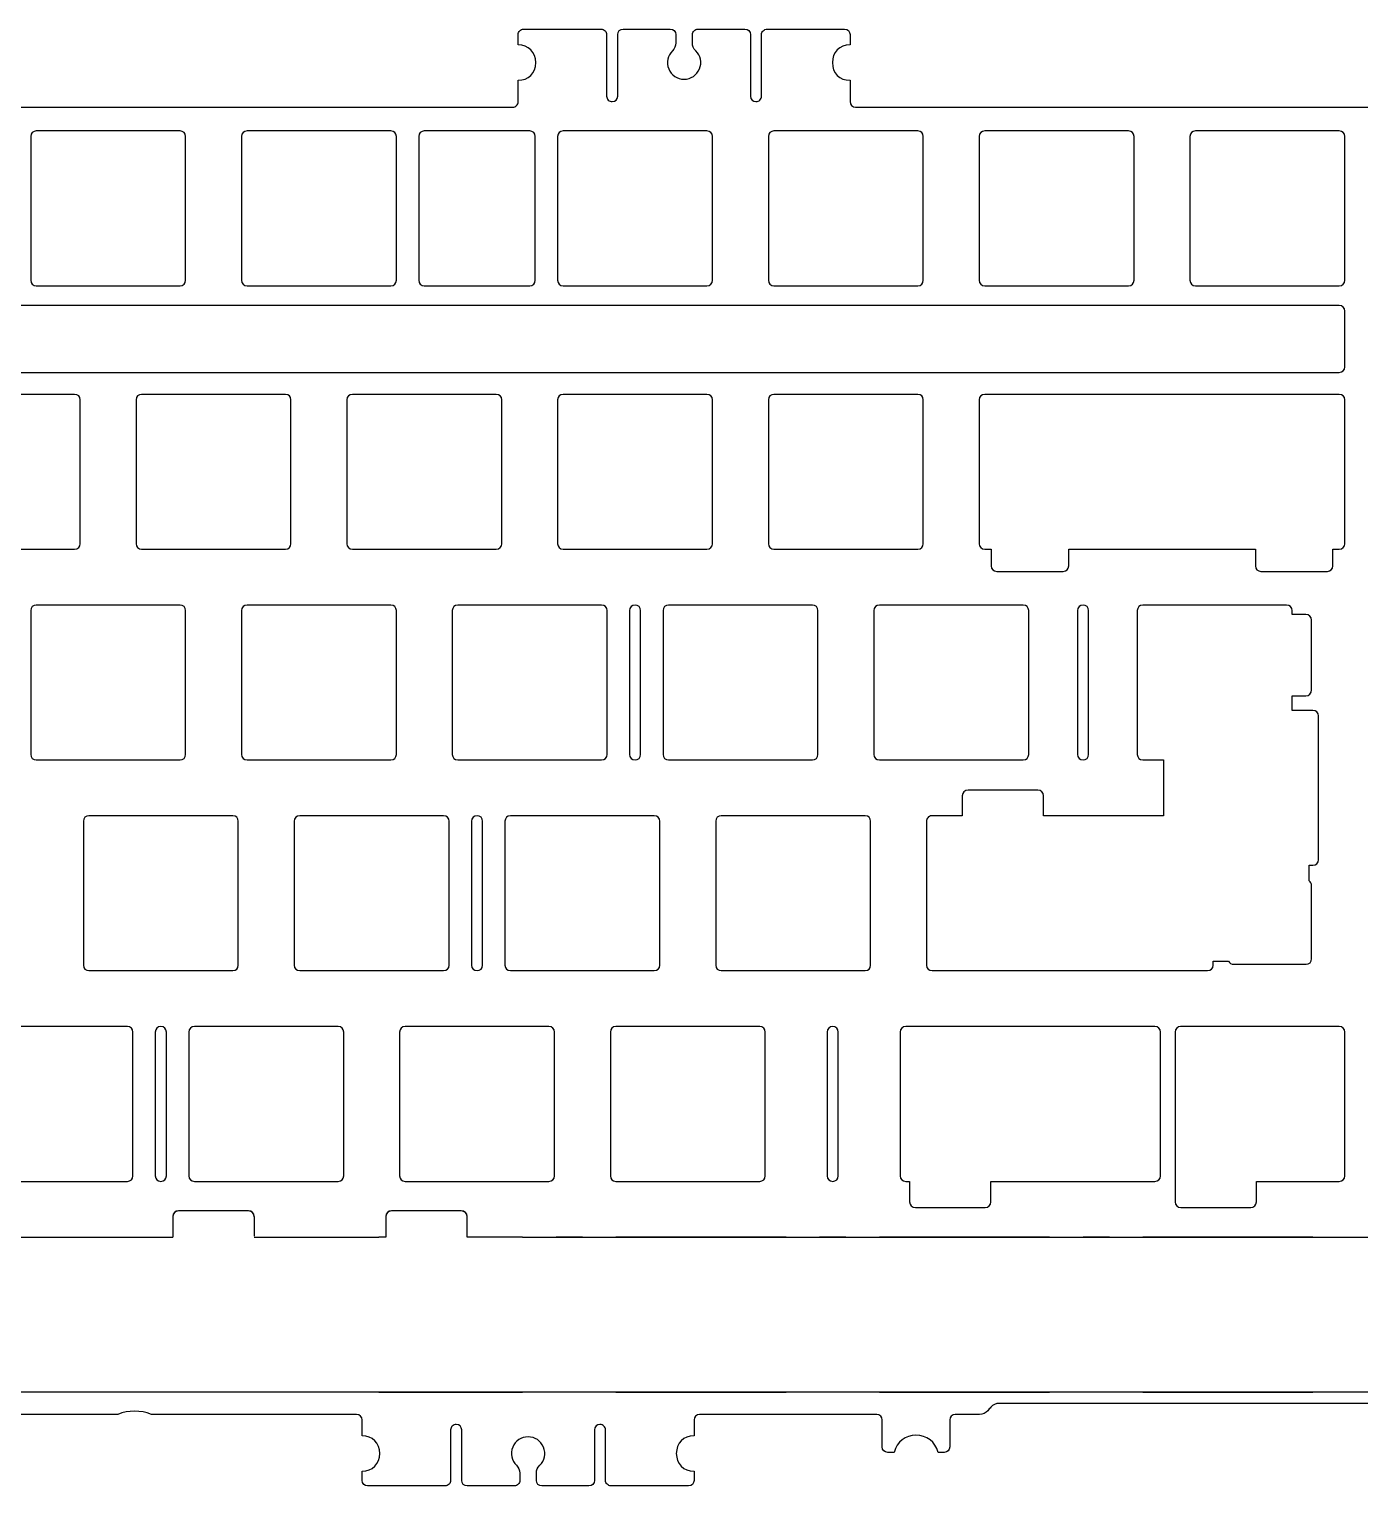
# Model space of a CAD drawing. Extents: x 786 to 1134, y 474 to 606.
# Drawn here: x 950.5 to 1070.8, y 474.2 to 605.8 of the extents above; entities that cross this region are included whole.
import ezdxf

# ---------------------------------------------------------------- set-up
doc = ezdxf.new("R2010")
doc.units = 0
doc.header["$MEASUREMENT"] = 0
doc.layers.add('默认', color=7, linetype='Continuous', lineweight=0)

msp = doc.modelspace()

# ---------------------------------------------------------------- linework, layer by layer
at = {"layer": '默认', "color": 18, "lineweight": 25, "true_color": 0x000000}
for p, q in [((994.72, 599.29), (994.72, 601.22)), ((1024.72, 601.22), (1024.72, 599.29)), ((1068.94, 572.83), (1036.89, 572.83)), ((1054.1, 515.18), (1054.1, 499.83)), ((963.51, 498.49), (963.51, 496.64)), ((970.86, 498.49), (970.86, 496.74)), ((875.54, 496.64), (963.51, 496.64)), ((970.86, 496.64), (982.12, 496.64)), ((995.12, 496.64), (1130.68, 496.64)), ((1000.53, 496.63), (998.15, 496.63)), ((1024.34, 496.63), (1021.96, 496.63)), ((1048.16, 496.63), (1045.78, 496.63)), ((998.15, 482.64), (1000.53, 482.64)), ((1021.96, 482.64), (1024.34, 482.64)), ((1045.78, 482.64), (1048.16, 482.64)), ((980.62, 478.68), (980.62, 480.11)), ((1027.63, 477.68), (1027.63, 480.11)), ((1033.73, 480.11), (1033.73, 477.68))]:
    msp.add_line(p, q, dxfattribs=at)
for points in [[(1036.89, 558.83), (1037.48, 558.83), (1037.48, 557.33)], [(1044.48, 557.33), (1044.48, 558.83), (1061.36, 558.83), (1061.36, 557.33)], [(1068.36, 557.33), (1068.36, 558.83), (1068.94, 558.83)], [(1065.91, 552.93), (1064.68, 552.93), (1064.68, 553.28)], [(1066.56, 544.26), (1064.68, 544.26), (1064.68, 545.58), (1065.91, 545.58)], [(1051.18, 539.78), (1053.06, 539.78), (1053.06, 534.73)], [(1066.21, 528.84), (1066.21, 530.26), (1066.56, 530.26)], [(1057.54, 521.23), (1057.54, 521.58), (1058.93, 521.58)], [(1029.75, 501.68), (1030.1, 501.68), (1030.1, 499.83)], [(1037.45, 499.83), (1037.45, 501.68), (1052.28, 501.68)], [(1061.45, 499.83), (1061.45, 501.68), (1068.94, 501.68)], [(982.76, 498.49), (982.76, 496.64), (982.12, 496.64)], [(982.76, 498.48), (982.76, 496.63), (982.13, 496.63)], [(995.12, 496.64), (990.11, 496.64), (990.11, 498.49)], [(995.13, 496.63), (990.11, 496.63), (990.11, 498.48)]]:
    msp.add_lwpolyline(points, dxfattribs=at)
for points, knots in [([(994.72, 605.35), (994.72, 605.48), (994.78, 605.61), (994.87, 605.7), (994.97, 605.8), (995.09, 605.85), (995.22, 605.85)], [0, 0, 0, 0, 1, 1, 1, 2, 2, 2, 2]), ([(1002.22, 605.85), (1002.36, 605.85), (1002.48, 605.8), (1002.58, 605.7), (1002.67, 605.61), (1002.72, 605.48), (1002.72, 605.35)], [0, 0, 0, 0, 1, 1, 1, 2, 2, 2, 2]), ([(1003.72, 599.79), (1003.72, 602.47), (1003.72, 604.32), (1003.72, 605.35), (1003.72, 605.64), (1003.93, 605.85), (1004.22, 605.85)], [0, 0, 0, 0, 1, 1, 1, 2, 2, 2, 2]), ([(1010.47, 605.35), (1010.47, 605.48), (1010.53, 605.61), (1010.62, 605.7), (1010.72, 605.8), (1010.84, 605.85), (1010.97, 605.85)], [0, 0, 0, 0, 1, 1, 1, 2, 2, 2, 2]), ([(1015.22, 605.85), (1015.52, 605.85), (1015.72, 605.64), (1015.72, 605.35), (1015.72, 604.32), (1015.72, 602.47), (1015.72, 599.79)], [0, 0, 0, 0, 1, 1, 1, 2, 2, 2, 2]), ([(1016.72, 605.35), (1016.72, 605.48), (1016.78, 605.61), (1016.87, 605.7), (1016.97, 605.8), (1017.09, 605.85), (1017.22, 605.85)], [0, 0, 0, 0, 1, 1, 1, 2, 2, 2, 2]), ([(1002.72, 605.35), (1002.72, 604.32), (1002.72, 602.47), (1002.72, 599.79), (1002.72, 599.66), (1002.78, 599.53), (1002.87, 599.44), (1002.97, 599.34), (1003.09, 599.29), (1003.22, 599.29), (1003.52, 599.29), (1003.72, 599.5), (1003.72, 599.79)], [0, 0, 0, 0, 1, 1, 1, 2, 2, 2, 3, 3, 3, 4, 4, 4, 4]), ([(1015.72, 599.79), (1015.72, 599.5), (1015.93, 599.29), (1016.22, 599.29), (1016.36, 599.29), (1016.48, 599.34), (1016.58, 599.44), (1016.67, 599.53), (1016.72, 599.66), (1016.72, 599.79), (1016.72, 602.47), (1016.72, 604.32), (1016.72, 605.35)], [0, 0, 0, 0, 1, 1, 1, 2, 2, 2, 3, 3, 3, 4, 4, 4, 4]), ([(994.72, 601.22), (995.66, 601.22), (996.32, 601.88), (996.32, 602.82), (996.32, 603.76), (995.66, 604.42), (994.72, 604.42)], [0, 0, 0, 0, 1, 1, 1, 2, 2, 2, 2]), ([(1008.67, 603.89), (1008.22, 603.45), (1008.1, 602.83), (1008.34, 602.25), (1008.57, 601.67), (1009.1, 601.32), (1009.72, 601.32), (1010.35, 601.32), (1010.87, 601.67), (1011.11, 602.25), (1011.35, 602.83), (1011.22, 603.45), (1010.77, 603.89)], [0, 0, 0, 0, 1, 1, 1, 2, 2, 2, 3, 3, 3, 4, 4, 4, 4]), ([(1024.72, 604.42), (1023.79, 604.42), (1023.12, 603.76), (1023.12, 602.82), (1023.12, 601.88), (1023.79, 601.22), (1024.72, 601.22)], [0, 0, 0, 0, 1, 1, 1, 2, 2, 2, 2]), ([(994.22, 598.79), (994.36, 598.79), (994.48, 598.84), (994.58, 598.94), (994.67, 599.03), (994.72, 599.16), (994.72, 599.29)], [0, 0, 0, 0, 1, 1, 1, 2, 2, 2, 2]), ([(1005.79, 553.28), (1005.79, 553.58), (1005.59, 553.78), (1005.29, 553.78), (1005, 553.78), (1004.79, 553.58), (1004.79, 553.28)], [0, 0, 0, 0, 1, 1, 1, 2, 2, 2, 2]), ([(1046.28, 553.28), (1046.28, 553.58), (1046.07, 553.78), (1045.78, 553.78), (1045.48, 553.78), (1045.28, 553.58), (1045.28, 553.28)], [0, 0, 0, 0, 1, 1, 1, 2, 2, 2, 2]), ([(1004.79, 540.28), (1004.79, 539.99), (1005, 539.78), (1005.29, 539.78), (1005.59, 539.78), (1005.79, 539.99), (1005.79, 540.28)], [0, 0, 0, 0, 1, 1, 1, 2, 2, 2, 2]), ([(1045.28, 540.28), (1045.28, 539.99), (1045.48, 539.78), (1045.78, 539.78), (1046.07, 539.78), (1046.28, 539.99), (1046.28, 540.28)], [0, 0, 0, 0, 1, 1, 1, 2, 2, 2, 2]), ([(991.51, 534.23), (991.51, 534.53), (991.3, 534.73), (991.01, 534.73), (990.71, 534.73), (990.51, 534.53), (990.51, 534.23)], [0, 0, 0, 0, 1, 1, 1, 2, 2, 2, 2]), ([(1034.86, 534.73), (1034.7, 534.73), (1034.54, 534.73), (1034.38, 534.73), (1034.24, 534.73), (1034.09, 534.73), (1033.94, 534.73), (1033.78, 534.73), (1033.62, 534.73), (1033.46, 534.73), (1033.38, 534.73), (1033.3, 534.73), (1033.22, 534.73), (1033.15, 534.73), (1033.08, 534.73), (1033.01, 534.73), (1032.92, 534.73), (1032.84, 534.73), (1032.76, 534.73), (1032.68, 534.73), (1032.6, 534.73), (1032.52, 534.73), (1032.44, 534.73), (1032.36, 534.73), (1032.28, 534.73), (1032.21, 534.73), (1032.15, 534.74), (1032.08, 534.73), (1032.02, 534.72), (1031.96, 534.71), (1031.9, 534.68), (1031.84, 534.65), (1031.79, 534.61), (1031.75, 534.56), (1031.67, 534.47), (1031.63, 534.35), (1031.63, 534.23)], [0, 0, 0, 0, 1, 1, 1, 2, 2, 2, 3, 3, 3, 4, 4, 4, 5, 5, 5, 6, 6, 6, 7, 7, 7, 8, 8, 8, 9, 9, 9, 10, 10, 10, 11, 11, 11, 12, 12, 12, 12]), ([(990.51, 521.23), (990.51, 520.94), (990.71, 520.73), (991.01, 520.73), (991.3, 520.73), (991.51, 520.94), (991.51, 521.23)], [0, 0, 0, 0, 1, 1, 1, 2, 2, 2, 2]), ([(962.93, 515.18), (962.93, 515.48), (962.73, 515.68), (962.43, 515.68), (962.14, 515.68), (961.93, 515.48), (961.93, 515.18)], [0, 0, 0, 0, 1, 1, 1, 2, 2, 2, 2]), ([(1023.65, 515.18), (1023.65, 515.48), (1023.45, 515.68), (1023.15, 515.68), (1022.86, 515.68), (1022.65, 515.48), (1022.65, 515.18)], [0, 0, 0, 0, 1, 1, 1, 2, 2, 2, 2]), ([(961.93, 502.18), (961.93, 501.89), (962.14, 501.68), (962.43, 501.68), (962.73, 501.68), (962.93, 501.89), (962.93, 502.18)], [0, 0, 0, 0, 1, 1, 1, 2, 2, 2, 2]), ([(1022.65, 502.18), (1022.65, 501.89), (1022.86, 501.68), (1023.15, 501.68), (1023.45, 501.68), (1023.65, 501.89), (1023.65, 502.18)], [0, 0, 0, 0, 1, 1, 1, 2, 2, 2, 2]), ([(989.62, 479.21), (989.62, 479.5), (989.42, 479.71), (989.12, 479.71), (988.99, 479.71), (988.87, 479.66), (988.77, 479.56), (988.67, 479.47), (988.62, 479.34), (988.62, 479.21), (988.62, 477.3), (988.62, 475.79), (988.62, 474.65)], [0, 0, 0, 0, 1, 1, 1, 2, 2, 2, 3, 3, 3, 4, 4, 4, 4]), ([(1002.62, 474.65), (1002.62, 475.79), (1002.62, 477.3), (1002.62, 479.21), (1002.62, 479.34), (1002.57, 479.47), (1002.48, 479.56), (1002.38, 479.66), (1002.26, 479.71), (1002.12, 479.71), (1001.83, 479.71), (1001.62, 479.5), (1001.62, 479.21)], [0, 0, 0, 0, 1, 1, 1, 2, 2, 2, 3, 3, 3, 4, 4, 4, 4]), ([(980.62, 475.48), (981.56, 475.48), (982.22, 476.14), (982.22, 477.08), (982.22, 478.02), (981.56, 478.68), (980.62, 478.68)], [0, 0, 0, 0, 1, 1, 1, 2, 2, 2, 2]), ([(994.87, 474.65), (994.87, 474.52), (994.82, 474.39), (994.73, 474.3), (994.63, 474.2), (994.51, 474.15), (994.37, 474.15), (992.96, 474.15), (991.54, 474.15), (990.12, 474.15), (989.83, 474.15), (989.62, 474.36), (989.62, 474.65), (989.62, 475.66), (989.62, 477.18), (989.62, 479.21)], [0, 0, 0, 0, 1, 1, 1, 2, 2, 2, 3, 3, 3, 4, 4, 4, 5, 5, 5, 5]), ([(996.67, 476.01), (997.12, 476.45), (997.25, 477.07), (997.01, 477.65), (996.77, 478.23), (996.25, 478.58), (995.62, 478.58), (994.99, 478.58), (994.47, 478.23), (994.23, 477.65), (994, 477.07), (994.12, 476.45), (994.57, 476.01)], [0, 0, 0, 0, 1, 1, 1, 2, 2, 2, 3, 3, 3, 4, 4, 4, 4]), ([(1001.62, 479.21), (1001.62, 477.18), (1001.62, 475.66), (1001.62, 474.65), (1001.62, 474.36), (1001.42, 474.15), (1001.12, 474.15), (999.71, 474.15), (998.29, 474.15), (996.87, 474.15), (996.58, 474.15), (996.37, 474.36), (996.37, 474.65)], [0, 0, 0, 0, 1, 1, 1, 2, 2, 2, 3, 3, 3, 4, 4, 4, 4]), ([(1010.62, 478.68), (1009.69, 478.68), (1009.02, 478.02), (1009.02, 477.08), (1009.02, 476.14), (1009.69, 475.48), (1010.62, 475.48)], [0, 0, 0, 0, 1, 1, 1, 2, 2, 2, 2]), ([(1032.67, 477.18), (1032.43, 478.14), (1031.65, 478.73), (1030.68, 478.73), (1029.72, 478.73), (1028.94, 478.14), (1028.7, 477.18)], [0, 0, 0, 0, 1, 1, 1, 2, 2, 2, 2]), ([(988.62, 474.65), (988.62, 474.52), (988.57, 474.4), (988.48, 474.3), (988.38, 474.21), (988.26, 474.15), (988.12, 474.15)], [0, 0, 0, 0, 1, 1, 1, 2, 2, 2, 2]), ([(1003.12, 474.15), (1002.99, 474.15), (1002.87, 474.21), (1002.77, 474.3), (1002.68, 474.4), (1002.62, 474.52), (1002.62, 474.65)], [0, 0, 0, 0, 1, 1, 1, 2, 2, 2, 2])]:
    msp.add_open_spline(points, degree=3, knots=knots, dxfattribs=at)
for points in [[(995.22, 605.85), (997.56, 605.85), (999.89, 605.85), (1002.22, 605.85)], [(1004.22, 605.85), (1005.64, 605.85), (1007.06, 605.85), (1008.47, 605.85)], [(1008.47, 605.85), (1008.77, 605.85), (1008.97, 605.64), (1008.97, 605.35)], [(1010.97, 605.85), (1012.39, 605.85), (1013.81, 605.85), (1015.22, 605.85)], [(1017.22, 605.85), (1019.56, 605.85), (1021.89, 605.85), (1024.22, 605.85)], [(1024.22, 605.85), (1024.52, 605.85), (1024.72, 605.64), (1024.72, 605.35)], [(994.72, 604.42), (994.72, 604.73), (994.72, 605.04), (994.72, 605.35)], [(1008.97, 604.61), (1008.97, 604.33), (1008.87, 604.08), (1008.67, 603.89)], [(1008.97, 605.35), (1008.97, 605.1), (1008.97, 604.85), (1008.97, 604.61)], [(1010.47, 604.61), (1010.47, 604.85), (1010.47, 605.1), (1010.47, 605.35)], [(1010.77, 603.89), (1010.58, 604.08), (1010.47, 604.33), (1010.47, 604.61)], [(1024.72, 605.35), (1024.72, 605.04), (1024.72, 604.73), (1024.72, 604.42)], [(1024.72, 599.29), (1024.72, 599), (1024.93, 598.79), (1025.22, 598.79)], [(927.24, 598.79), (949.57, 598.79), (971.9, 598.79), (994.22, 598.79)], [(1025.22, 598.79), (1044.04, 598.79), (1062.86, 598.79), (1081.67, 598.79)], [(951.17, 596.64), (950.88, 596.64), (950.67, 596.44), (950.67, 596.14)], [(964.17, 596.64), (959.84, 596.64), (955.5, 596.64), (951.17, 596.64)], [(964.67, 596.14), (964.67, 596.44), (964.46, 596.64), (964.17, 596.64)], [(970.22, 596.64), (969.93, 596.64), (969.72, 596.44), (969.72, 596.14)], [(983.22, 596.64), (978.89, 596.64), (974.55, 596.64), (970.22, 596.64)], [(983.72, 596.14), (983.72, 596.44), (983.51, 596.64), (983.22, 596.64)], [(986.24, 596.64), (985.95, 596.64), (985.74, 596.44), (985.74, 596.14)], [(995.77, 596.64), (992.59, 596.64), (989.42, 596.64), (986.24, 596.64)], [(996.27, 596.14), (996.27, 596.44), (996.06, 596.64), (995.77, 596.64)], [(998.79, 596.64), (998.5, 596.64), (998.29, 596.44), (998.29, 596.14)], [(1011.79, 596.64), (1007.46, 596.64), (1003.13, 596.64), (998.79, 596.64)], [(1012.29, 596.14), (1012.29, 596.44), (1012.09, 596.64), (1011.79, 596.64)], [(1017.84, 596.64), (1017.55, 596.64), (1017.34, 596.44), (1017.34, 596.14)], [(1030.84, 596.64), (1026.51, 596.64), (1022.18, 596.64), (1017.84, 596.64)], [(1031.34, 596.14), (1031.34, 596.44), (1031.14, 596.64), (1030.84, 596.64)], [(1036.89, 596.64), (1036.6, 596.64), (1036.39, 596.44), (1036.39, 596.14)], [(1049.89, 596.64), (1045.56, 596.64), (1041.23, 596.64), (1036.89, 596.64)], [(1050.39, 596.14), (1050.39, 596.44), (1050.19, 596.64), (1049.89, 596.64)], [(1055.94, 596.64), (1055.65, 596.64), (1055.44, 596.44), (1055.44, 596.14)], [(1068.94, 596.64), (1064.61, 596.64), (1060.28, 596.64), (1055.94, 596.64)], [(1069.44, 596.14), (1069.44, 596.44), (1069.24, 596.64), (1068.94, 596.64)], [(950.67, 596.14), (950.67, 591.81), (950.67, 587.48), (950.67, 583.14)], [(964.67, 583.14), (964.67, 587.48), (964.67, 591.81), (964.67, 596.14)], [(969.72, 596.14), (969.72, 591.81), (969.72, 587.48), (969.72, 583.14)], [(983.72, 583.14), (983.72, 587.48), (983.72, 591.81), (983.72, 596.14)], [(985.74, 596.14), (985.74, 591.81), (985.74, 587.48), (985.74, 583.14)], [(996.27, 583.14), (996.27, 587.48), (996.27, 591.81), (996.27, 596.14)], [(998.29, 596.14), (998.29, 591.81), (998.29, 587.48), (998.29, 583.14)], [(1012.29, 583.14), (1012.29, 587.48), (1012.29, 591.81), (1012.29, 596.14)], [(1017.34, 596.14), (1017.34, 591.81), (1017.34, 587.48), (1017.34, 583.14)], [(1031.34, 583.14), (1031.34, 587.48), (1031.34, 591.81), (1031.34, 596.14)], [(1036.39, 596.14), (1036.39, 591.81), (1036.39, 587.48), (1036.39, 583.14)], [(1050.39, 583.14), (1050.39, 587.48), (1050.39, 591.81), (1050.39, 596.14)], [(1055.44, 596.14), (1055.44, 591.81), (1055.44, 587.48), (1055.44, 583.14)], [(1069.44, 583.14), (1069.44, 587.48), (1069.44, 591.81), (1069.44, 596.14)], [(950.67, 583.14), (950.67, 582.85), (950.88, 582.64), (951.17, 582.64)], [(951.17, 582.64), (955.5, 582.64), (959.84, 582.64), (964.17, 582.64)], [(964.17, 582.64), (964.46, 582.64), (964.67, 582.85), (964.67, 583.14)], [(969.72, 583.14), (969.72, 582.85), (969.93, 582.64), (970.22, 582.64)], [(970.22, 582.64), (974.55, 582.64), (978.89, 582.64), (983.22, 582.64)], [(983.22, 582.64), (983.51, 582.64), (983.72, 582.85), (983.72, 583.14)], [(985.74, 583.14), (985.74, 582.85), (985.95, 582.64), (986.24, 582.64)], [(986.24, 582.64), (989.42, 582.64), (992.59, 582.64), (995.77, 582.64)], [(995.77, 582.64), (996.06, 582.64), (996.27, 582.85), (996.27, 583.14)], [(998.29, 583.14), (998.29, 582.85), (998.5, 582.64), (998.79, 582.64)], [(998.79, 582.64), (1003.13, 582.64), (1007.46, 582.64), (1011.79, 582.64)], [(1011.79, 582.64), (1012.09, 582.64), (1012.29, 582.85), (1012.29, 583.14)], [(1017.34, 583.14), (1017.34, 582.85), (1017.55, 582.64), (1017.84, 582.64)], [(1017.84, 582.64), (1022.18, 582.64), (1026.51, 582.64), (1030.84, 582.64)], [(1030.84, 582.64), (1031.14, 582.64), (1031.34, 582.85), (1031.34, 583.14)], [(1036.39, 583.14), (1036.39, 582.85), (1036.6, 582.64), (1036.89, 582.64)], [(1036.89, 582.64), (1041.23, 582.64), (1045.56, 582.64), (1049.89, 582.64)], [(1049.89, 582.64), (1050.19, 582.64), (1050.39, 582.85), (1050.39, 583.14)], [(1055.44, 583.14), (1055.44, 582.85), (1055.65, 582.64), (1055.94, 582.64)], [(1055.94, 582.64), (1060.28, 582.64), (1064.61, 582.64), (1068.94, 582.64)], [(1068.94, 582.64), (1069.24, 582.64), (1069.44, 582.85), (1069.44, 583.14)], [(1068.94, 580.86), (1023.8, 580.86), (978.19, 580.86), (932.12, 580.86)], [(1069.44, 580.36), (1069.44, 580.65), (1069.24, 580.86), (1068.94, 580.86)], [(1069.44, 575.32), (1069.44, 577), (1069.44, 578.68), (1069.44, 580.36)], [(932.12, 574.82), (978.19, 574.82), (1023.8, 574.82), (1068.94, 574.82)], [(1068.94, 574.82), (1069.24, 574.82), (1069.44, 575.03), (1069.44, 575.32)], [(954.64, 572.83), (950.31, 572.83), (945.98, 572.83), (941.64, 572.83)], [(955.14, 572.33), (955.14, 572.63), (954.94, 572.83), (954.64, 572.83)], [(955.14, 559.33), (955.14, 563.67), (955.14, 568), (955.14, 572.33)], [(960.69, 572.83), (960.4, 572.83), (960.19, 572.63), (960.19, 572.33)], [(960.19, 572.33), (960.19, 568), (960.19, 563.67), (960.19, 559.33)], [(973.69, 572.83), (969.36, 572.83), (965.03, 572.83), (960.69, 572.83)], [(974.19, 572.33), (974.19, 572.63), (973.99, 572.83), (973.69, 572.83)], [(974.19, 559.33), (974.19, 563.67), (974.19, 568), (974.19, 572.33)], [(979.74, 572.83), (979.45, 572.83), (979.24, 572.63), (979.24, 572.33)], [(979.24, 572.33), (979.24, 568), (979.24, 563.67), (979.24, 559.33)], [(992.74, 572.83), (988.41, 572.83), (984.08, 572.83), (979.74, 572.83)], [(993.24, 572.33), (993.24, 572.63), (993.04, 572.83), (992.74, 572.83)], [(993.24, 559.33), (993.24, 563.67), (993.24, 568), (993.24, 572.33)], [(998.79, 572.83), (998.5, 572.83), (998.29, 572.63), (998.29, 572.33)], [(998.29, 572.33), (998.29, 568), (998.29, 563.67), (998.29, 559.33)], [(1011.79, 572.83), (1007.46, 572.83), (1003.13, 572.83), (998.79, 572.83)], [(1012.29, 572.33), (1012.29, 572.63), (1012.09, 572.83), (1011.79, 572.83)], [(1012.29, 559.33), (1012.29, 563.67), (1012.29, 568), (1012.29, 572.33)], [(1017.84, 572.83), (1017.55, 572.83), (1017.34, 572.63), (1017.34, 572.33)], [(1017.34, 572.33), (1017.34, 568), (1017.34, 563.67), (1017.34, 559.33)], [(1030.84, 572.83), (1026.51, 572.83), (1022.18, 572.83), (1017.84, 572.83)], [(1031.34, 572.33), (1031.34, 572.63), (1031.14, 572.83), (1030.84, 572.83)], [(1031.34, 559.33), (1031.34, 563.67), (1031.34, 568), (1031.34, 572.33)], [(1036.89, 572.83), (1036.6, 572.83), (1036.39, 572.63), (1036.39, 572.33)], [(1036.39, 572.33), (1036.39, 568), (1036.39, 563.67), (1036.39, 559.33)], [(1069.44, 572.33), (1069.44, 572.63), (1069.24, 572.83), (1068.94, 572.83)], [(1069.44, 559.33), (1069.44, 563.67), (1069.44, 568), (1069.44, 572.33)], [(941.64, 558.83), (945.98, 558.83), (950.31, 558.83), (954.64, 558.83)], [(954.64, 558.83), (954.94, 558.83), (955.14, 559.04), (955.14, 559.33)], [(960.19, 559.33), (960.19, 559.04), (960.4, 558.83), (960.69, 558.83)], [(960.69, 558.83), (965.03, 558.83), (969.36, 558.83), (973.69, 558.83)], [(973.69, 558.83), (973.99, 558.83), (974.19, 559.04), (974.19, 559.33)], [(979.24, 559.33), (979.24, 559.04), (979.45, 558.83), (979.74, 558.83)], [(979.74, 558.83), (984.08, 558.83), (988.41, 558.83), (992.74, 558.83)], [(992.74, 558.83), (993.04, 558.83), (993.24, 559.04), (993.24, 559.33)], [(998.29, 559.33), (998.29, 559.04), (998.5, 558.83), (998.79, 558.83)], [(998.79, 558.83), (1003.13, 558.83), (1007.46, 558.83), (1011.79, 558.83)], [(1011.79, 558.83), (1012.09, 558.83), (1012.29, 559.04), (1012.29, 559.33)], [(1017.34, 559.33), (1017.34, 559.04), (1017.55, 558.83), (1017.84, 558.83)], [(1017.84, 558.83), (1022.18, 558.83), (1026.51, 558.83), (1030.84, 558.83)], [(1030.84, 558.83), (1031.14, 558.83), (1031.34, 559.04), (1031.34, 559.33)], [(1036.39, 559.33), (1036.39, 559.04), (1036.6, 558.83), (1036.89, 558.83)], [(1068.94, 558.83), (1069.24, 558.83), (1069.44, 559.04), (1069.44, 559.33)], [(1037.48, 557.33), (1037.48, 557.04), (1037.69, 556.83), (1037.98, 556.83)], [(1043.98, 556.83), (1044.27, 556.83), (1044.48, 557.04), (1044.48, 557.33)], [(1061.36, 557.33), (1061.36, 557.04), (1061.56, 556.83), (1061.86, 556.83)], [(1067.86, 556.83), (1068.15, 556.83), (1068.36, 557.04), (1068.36, 557.33)], [(1037.98, 556.83), (1039.98, 556.83), (1041.98, 556.83), (1043.98, 556.83)], [(1061.86, 556.83), (1063.86, 556.83), (1065.86, 556.83), (1067.86, 556.83)], [(951.17, 553.78), (950.88, 553.78), (950.67, 553.58), (950.67, 553.28)], [(950.67, 553.28), (950.67, 548.95), (950.67, 544.62), (950.67, 540.28)], [(964.17, 553.78), (959.84, 553.78), (955.5, 553.78), (951.17, 553.78)], [(964.67, 553.28), (964.67, 553.58), (964.46, 553.78), (964.17, 553.78)], [(964.67, 540.28), (964.67, 544.62), (964.67, 548.95), (964.67, 553.28)], [(970.22, 553.78), (969.93, 553.78), (969.72, 553.58), (969.72, 553.28)], [(969.72, 553.28), (969.72, 548.95), (969.72, 544.62), (969.72, 540.28)], [(983.22, 553.78), (978.89, 553.78), (974.55, 553.78), (970.22, 553.78)], [(983.72, 553.28), (983.72, 553.58), (983.51, 553.78), (983.22, 553.78)], [(983.72, 540.28), (983.72, 544.62), (983.72, 548.95), (983.72, 553.28)], [(989.27, 553.78), (988.98, 553.78), (988.77, 553.58), (988.77, 553.28)], [(988.77, 553.28), (988.77, 548.95), (988.77, 544.62), (988.77, 540.28)], [(1002.27, 553.78), (997.94, 553.78), (993.6, 553.78), (989.27, 553.78)], [(1002.77, 553.28), (1002.77, 553.58), (1002.56, 553.78), (1002.27, 553.78)], [(1002.77, 540.28), (1002.77, 544.62), (1002.77, 548.95), (1002.77, 553.28)], [(1004.79, 553.28), (1004.79, 548.95), (1004.79, 544.62), (1004.79, 540.28)], [(1005.79, 540.28), (1005.79, 544.62), (1005.79, 548.95), (1005.79, 553.28)], [(1008.32, 553.78), (1008.03, 553.78), (1007.82, 553.58), (1007.82, 553.28)], [(1007.82, 553.28), (1007.82, 548.95), (1007.82, 544.62), (1007.82, 540.28)], [(1021.32, 553.78), (1016.99, 553.78), (1012.65, 553.78), (1008.32, 553.78)], [(1021.82, 553.28), (1021.82, 553.58), (1021.61, 553.78), (1021.32, 553.78)], [(1021.82, 540.28), (1021.82, 544.62), (1021.82, 548.95), (1021.82, 553.28)], [(1027.37, 553.78), (1027.08, 553.78), (1026.87, 553.58), (1026.87, 553.28)], [(1026.87, 553.28), (1026.87, 548.95), (1026.87, 544.62), (1026.87, 540.28)], [(1040.37, 553.78), (1036.04, 553.78), (1031.7, 553.78), (1027.37, 553.78)], [(1040.87, 553.28), (1040.87, 553.58), (1040.66, 553.78), (1040.37, 553.78)], [(1040.87, 540.28), (1040.87, 544.62), (1040.87, 548.95), (1040.87, 553.28)], [(1045.28, 553.28), (1045.28, 548.95), (1045.28, 544.62), (1045.28, 540.28)], [(1046.28, 540.28), (1046.28, 544.62), (1046.28, 548.95), (1046.28, 553.28)], [(1051.18, 553.78), (1050.89, 553.78), (1050.68, 553.58), (1050.68, 553.28)], [(1050.68, 553.28), (1050.68, 548.95), (1050.68, 544.62), (1050.68, 540.28)], [(1064.18, 553.78), (1059.85, 553.78), (1055.51, 553.78), (1051.18, 553.78)], [(1064.68, 553.28), (1064.68, 553.58), (1064.47, 553.78), (1064.18, 553.78)], [(1066.44, 552.41), (1066.44, 552.72), (1066.22, 552.93), (1065.91, 552.93)], [(1066.44, 546.11), (1066.44, 548.21), (1066.44, 550.31), (1066.44, 552.41)], [(1065.91, 545.58), (1066.22, 545.58), (1066.44, 545.8), (1066.44, 546.11)], [(1067.06, 543.76), (1067.06, 544.05), (1066.86, 544.26), (1066.56, 544.26)], [(1067.06, 530.76), (1067.06, 535.09), (1067.06, 539.43), (1067.06, 543.76)], [(950.67, 540.28), (950.67, 539.99), (950.88, 539.78), (951.17, 539.78)], [(964.17, 539.78), (964.46, 539.78), (964.67, 539.99), (964.67, 540.28)], [(969.72, 540.28), (969.72, 539.99), (969.93, 539.78), (970.22, 539.78)], [(983.22, 539.78), (983.51, 539.78), (983.72, 539.99), (983.72, 540.28)], [(988.77, 540.28), (988.77, 539.99), (988.98, 539.78), (989.27, 539.78)], [(1002.27, 539.78), (1002.56, 539.78), (1002.77, 539.99), (1002.77, 540.28)], [(1007.82, 540.28), (1007.82, 539.99), (1008.03, 539.78), (1008.32, 539.78)], [(1021.32, 539.78), (1021.61, 539.78), (1021.82, 539.99), (1021.82, 540.28)], [(1026.87, 540.28), (1026.87, 539.99), (1027.08, 539.78), (1027.37, 539.78)], [(1040.37, 539.78), (1040.66, 539.78), (1040.87, 539.99), (1040.87, 540.28)], [(1050.68, 540.28), (1050.68, 539.99), (1050.89, 539.78), (1051.18, 539.78)], [(951.17, 539.78), (955.5, 539.78), (959.84, 539.78), (964.17, 539.78)], [(970.22, 539.78), (974.55, 539.78), (978.89, 539.78), (983.22, 539.78)], [(989.27, 539.78), (993.6, 539.78), (997.94, 539.78), (1002.27, 539.78)], [(1008.32, 539.78), (1012.65, 539.78), (1016.99, 539.78), (1021.32, 539.78)], [(1027.37, 539.78), (1031.7, 539.78), (1036.04, 539.78), (1040.37, 539.78)], [(1035.39, 537.06), (1035.08, 537.06), (1034.86, 536.84), (1034.86, 536.53)], [(1034.86, 536.53), (1034.86, 535.93), (1034.86, 535.33), (1034.86, 534.73)], [(1041.69, 537.06), (1039.59, 537.06), (1037.49, 537.06), (1035.39, 537.06)], [(1042.21, 536.53), (1042.21, 536.84), (1042, 537.06), (1041.69, 537.06)], [(1042.21, 534.73), (1042.21, 535.33), (1042.21, 535.93), (1042.21, 536.53)], [(955.93, 534.73), (955.64, 534.73), (955.43, 534.53), (955.43, 534.23)], [(968.93, 534.73), (964.6, 534.73), (960.27, 534.73), (955.93, 534.73)], [(969.43, 534.23), (969.43, 534.53), (969.23, 534.73), (968.93, 534.73)], [(974.98, 534.73), (974.69, 534.73), (974.48, 534.53), (974.48, 534.23)], [(987.98, 534.73), (983.65, 534.73), (979.32, 534.73), (974.98, 534.73)], [(988.48, 534.23), (988.48, 534.53), (988.28, 534.73), (987.98, 534.73)], [(994.03, 534.73), (993.74, 534.73), (993.53, 534.53), (993.53, 534.23)], [(1007.03, 534.73), (1002.7, 534.73), (998.37, 534.73), (994.03, 534.73)], [(1007.53, 534.23), (1007.53, 534.53), (1007.33, 534.73), (1007.03, 534.73)], [(1013.08, 534.73), (1012.79, 534.73), (1012.58, 534.53), (1012.58, 534.23)], [(1026.08, 534.73), (1021.75, 534.73), (1017.42, 534.73), (1013.08, 534.73)], [(1026.58, 534.23), (1026.58, 534.53), (1026.38, 534.73), (1026.08, 534.73)], [(1053.06, 534.73), (1050.24, 534.73), (1046.62, 534.73), (1042.21, 534.73)], [(955.43, 534.23), (955.43, 529.9), (955.43, 525.57), (955.43, 521.23)], [(969.43, 521.23), (969.43, 525.57), (969.43, 529.9), (969.43, 534.23)], [(974.48, 534.23), (974.48, 529.9), (974.48, 525.57), (974.48, 521.23)], [(988.48, 521.23), (988.48, 525.57), (988.48, 529.9), (988.48, 534.23)], [(990.51, 534.23), (990.51, 529.9), (990.51, 525.57), (990.51, 521.23)], [(991.51, 521.23), (991.51, 525.57), (991.51, 529.9), (991.51, 534.23)], [(993.53, 534.23), (993.53, 529.9), (993.53, 525.57), (993.53, 521.23)], [(1007.53, 521.23), (1007.53, 525.57), (1007.53, 529.9), (1007.53, 534.23)], [(1012.58, 534.23), (1012.58, 529.9), (1012.58, 525.57), (1012.58, 521.23)], [(1026.58, 521.23), (1026.58, 525.57), (1026.58, 529.9), (1026.58, 534.23)], [(1031.63, 534.23), (1031.63, 529.9), (1031.63, 525.57), (1031.63, 521.23)], [(1066.56, 530.26), (1066.86, 530.26), (1067.06, 530.47), (1067.06, 530.76)], [(1066.44, 528.41), (1066.44, 528.59), (1066.36, 528.74), (1066.21, 528.84)], [(1066.44, 521.81), (1066.44, 524.01), (1066.44, 526.21), (1066.44, 528.41)], [(1058.93, 521.58), (1059.02, 521.41), (1059.19, 521.31), (1059.39, 521.31)], [(1065.94, 521.31), (1066.23, 521.31), (1066.44, 521.52), (1066.44, 521.81)], [(955.43, 521.23), (955.43, 520.94), (955.64, 520.73), (955.93, 520.73)], [(955.93, 520.73), (960.27, 520.73), (964.6, 520.73), (968.93, 520.73)], [(968.93, 520.73), (969.23, 520.73), (969.43, 520.94), (969.43, 521.23)], [(974.48, 521.23), (974.48, 520.94), (974.69, 520.73), (974.98, 520.73)], [(974.98, 520.73), (979.32, 520.73), (983.65, 520.73), (987.98, 520.73)], [(987.98, 520.73), (988.28, 520.73), (988.48, 520.94), (988.48, 521.23)], [(993.53, 521.23), (993.53, 520.94), (993.74, 520.73), (994.03, 520.73)], [(994.03, 520.73), (998.37, 520.73), (1002.7, 520.73), (1007.03, 520.73)], [(1007.03, 520.73), (1007.33, 520.73), (1007.53, 520.94), (1007.53, 521.23)], [(1012.58, 521.23), (1012.58, 520.94), (1012.79, 520.73), (1013.08, 520.73)], [(1013.08, 520.73), (1017.42, 520.73), (1021.75, 520.73), (1026.08, 520.73)], [(1026.08, 520.73), (1026.38, 520.73), (1026.58, 520.94), (1026.58, 521.23)], [(1031.63, 521.23), (1031.63, 520.94), (1031.84, 520.73), (1032.13, 520.73)], [(1032.13, 520.73), (1044.4, 520.73), (1052.7, 520.73), (1057.04, 520.73)], [(1057.04, 520.73), (1057.33, 520.73), (1057.54, 520.94), (1057.54, 521.23)], [(1059.39, 521.31), (1061.57, 521.31), (1063.75, 521.31), (1065.94, 521.31)], [(959.41, 515.68), (955.07, 515.68), (950.74, 515.68), (946.41, 515.68)], [(959.91, 515.18), (959.91, 515.48), (959.7, 515.68), (959.41, 515.68)], [(959.91, 502.18), (959.91, 506.52), (959.91, 510.85), (959.91, 515.18)], [(961.93, 515.18), (961.93, 510.85), (961.93, 506.52), (961.93, 502.18)], [(962.93, 502.18), (962.93, 506.52), (962.93, 510.85), (962.93, 515.18)], [(965.46, 515.68), (965.16, 515.68), (964.96, 515.48), (964.96, 515.18)], [(964.96, 515.18), (964.96, 510.85), (964.96, 506.52), (964.96, 502.18)], [(978.46, 515.68), (974.12, 515.68), (969.79, 515.68), (965.46, 515.68)], [(978.96, 515.18), (978.96, 515.48), (978.75, 515.68), (978.46, 515.68)], [(978.96, 502.18), (978.96, 506.52), (978.96, 510.85), (978.96, 515.18)], [(984.51, 515.68), (984.21, 515.68), (984.01, 515.48), (984.01, 515.18)], [(984.01, 515.18), (984.01, 510.85), (984.01, 506.52), (984.01, 502.18)], [(997.51, 515.68), (993.17, 515.68), (988.84, 515.68), (984.51, 515.68)], [(998.01, 515.18), (998.01, 515.48), (997.8, 515.68), (997.51, 515.68)], [(998.01, 502.18), (998.01, 506.52), (998.01, 510.85), (998.01, 515.18)], [(1003.56, 515.68), (1003.26, 515.68), (1003.06, 515.48), (1003.06, 515.18)], [(1003.06, 515.18), (1003.06, 510.85), (1003.06, 506.52), (1003.06, 502.18)], [(1016.56, 515.68), (1012.22, 515.68), (1007.89, 515.68), (1003.56, 515.68)], [(1017.06, 515.18), (1017.06, 515.48), (1016.85, 515.68), (1016.56, 515.68)], [(1017.06, 502.18), (1017.06, 506.52), (1017.06, 510.85), (1017.06, 515.18)], [(1022.65, 515.18), (1022.65, 510.85), (1022.65, 506.52), (1022.65, 502.18)], [(1023.65, 502.18), (1023.65, 506.52), (1023.65, 510.85), (1023.65, 515.18)], [(1029.75, 515.68), (1029.46, 515.68), (1029.25, 515.48), (1029.25, 515.18)], [(1029.25, 515.18), (1029.25, 510.85), (1029.25, 506.52), (1029.25, 502.18)], [(1052.28, 515.68), (1044.77, 515.68), (1037.26, 515.68), (1029.75, 515.68)], [(1052.78, 515.18), (1052.78, 515.48), (1052.57, 515.68), (1052.28, 515.68)], [(1052.78, 502.18), (1052.78, 506.52), (1052.78, 510.85), (1052.78, 515.18)], [(1054.6, 515.68), (1054.31, 515.68), (1054.1, 515.48), (1054.1, 515.18)], [(1068.94, 515.68), (1064.16, 515.68), (1059.38, 515.68), (1054.6, 515.68)], [(1069.44, 515.18), (1069.44, 515.48), (1069.24, 515.68), (1068.94, 515.68)], [(1069.44, 502.18), (1069.44, 506.52), (1069.44, 510.85), (1069.44, 515.18)], [(959.41, 501.68), (959.7, 501.68), (959.91, 501.89), (959.91, 502.18)], [(964.96, 502.18), (964.96, 501.89), (965.16, 501.68), (965.46, 501.68)], [(978.46, 501.68), (978.75, 501.68), (978.96, 501.89), (978.96, 502.18)], [(984.01, 502.18), (984.01, 501.89), (984.21, 501.68), (984.51, 501.68)], [(997.51, 501.68), (997.8, 501.68), (998.01, 501.89), (998.01, 502.18)], [(1003.06, 502.18), (1003.06, 501.89), (1003.26, 501.68), (1003.56, 501.68)], [(1016.56, 501.68), (1016.85, 501.68), (1017.06, 501.89), (1017.06, 502.18)], [(1029.25, 502.18), (1029.25, 501.89), (1029.46, 501.68), (1029.75, 501.68)], [(1052.28, 501.68), (1052.57, 501.68), (1052.78, 501.89), (1052.78, 502.18)], [(1068.94, 501.68), (1069.24, 501.68), (1069.44, 501.89), (1069.44, 502.18)], [(946.41, 501.68), (950.74, 501.68), (955.07, 501.68), (959.41, 501.68)], [(965.46, 501.68), (969.79, 501.68), (974.12, 501.68), (978.46, 501.68)], [(984.51, 501.68), (988.84, 501.68), (993.17, 501.68), (997.51, 501.68)], [(1003.56, 501.68), (1007.89, 501.68), (1012.22, 501.68), (1016.56, 501.68)], [(1030.1, 499.83), (1030.1, 499.53), (1030.32, 499.31), (1030.63, 499.31)], [(1030.63, 499.31), (1032.73, 499.31), (1034.83, 499.31), (1036.93, 499.31)], [(1036.93, 499.31), (1037.23, 499.31), (1037.45, 499.53), (1037.45, 499.83)], [(1054.1, 499.83), (1054.1, 499.53), (1054.32, 499.31), (1054.63, 499.31)], [(1054.63, 499.31), (1056.73, 499.31), (1058.83, 499.31), (1060.93, 499.31)], [(1060.93, 499.31), (1061.23, 499.31), (1061.45, 499.53), (1061.45, 499.83)], [(964.04, 499.01), (963.73, 499.01), (963.51, 498.79), (963.51, 498.48)], [(964.04, 499.01), (963.73, 499.01), (963.51, 498.8), (963.51, 498.49)], [(970.34, 499.01), (968.24, 499.01), (966.14, 499.01), (964.04, 499.01)], [(970.34, 499.01), (968.24, 499.01), (966.14, 499.01), (964.04, 499.01)], [(970.86, 498.48), (970.86, 498.79), (970.65, 499.01), (970.34, 499.01)], [(970.86, 498.49), (970.86, 498.8), (970.64, 499.01), (970.34, 499.01)], [(983.28, 499.01), (982.98, 499.01), (982.76, 498.79), (982.76, 498.48)], [(983.28, 499.01), (982.97, 499.01), (982.76, 498.8), (982.76, 498.49)], [(989.58, 499.01), (987.48, 499.01), (985.38, 499.01), (983.28, 499.01)], [(989.58, 499.01), (987.48, 499.01), (985.38, 499.01), (983.28, 499.01)], [(990.11, 498.48), (990.11, 498.79), (989.89, 499.01), (989.58, 499.01)], [(990.11, 498.49), (990.11, 498.8), (989.89, 499.01), (989.58, 499.01)], [(1018.94, 496.63), (1013.81, 496.63), (1008.68, 496.63), (1003.56, 496.63)], [(1042.75, 496.63), (1037.62, 496.63), (1032.5, 496.63), (1027.37, 496.63)], [(1066.56, 496.63), (1061.44, 496.63), (1056.31, 496.63), (1051.18, 496.63)], [(791.62, 482.64), (903.58, 482.64), (1015.54, 482.64), (1127.5, 482.64)], [(982.13, 482.63), (986.46, 482.63), (990.79, 482.63), (995.13, 482.63)], [(1003.56, 482.63), (1008.68, 482.63), (1013.81, 482.63), (1018.94, 482.63)], [(1027.37, 482.63), (1032.5, 482.63), (1037.62, 482.63), (1042.75, 482.63)], [(1051.18, 482.63), (1056.31, 482.63), (1061.44, 482.63), (1066.56, 482.63)], [(961.57, 480.61), (960.59, 481.01), (959.52, 481.01), (958.53, 480.61)], [(1037.17, 480.95), (1036.98, 480.73), (1036.71, 480.61), (1036.41, 480.61)], [(1037.44, 481.26), (1037.35, 481.16), (1037.26, 481.06), (1037.17, 480.95)], [(1038.19, 481.61), (1037.9, 481.61), (1037.63, 481.49), (1037.44, 481.26)], [(1074.63, 481.61), (1062.94, 481.61), (1050.8, 481.61), (1038.19, 481.61)], [(958.53, 480.61), (936.68, 480.61), (914.82, 480.61), (892.97, 480.61)], [(980.12, 480.61), (973.94, 480.61), (967.76, 480.61), (961.57, 480.61)], [(980.62, 480.11), (980.62, 480.4), (980.42, 480.61), (980.12, 480.61)], [(1011.12, 480.61), (1010.83, 480.61), (1010.62, 480.4), (1010.62, 480.11)], [(1010.62, 480.11), (1010.62, 479.81), (1010.62, 479.33), (1010.62, 478.68)], [(1027.13, 480.61), (1021.71, 480.61), (1016.38, 480.61), (1011.12, 480.61)], [(1027.63, 480.11), (1027.63, 480.4), (1027.43, 480.61), (1027.13, 480.61)], [(1034.23, 480.61), (1033.94, 480.61), (1033.73, 480.4), (1033.73, 480.11)], [(1036.41, 480.61), (1035.69, 480.61), (1034.96, 480.61), (1034.23, 480.61)], [(1028.13, 477.18), (1027.84, 477.18), (1027.63, 477.39), (1027.63, 477.68)], [(1028.7, 477.18), (1028.51, 477.18), (1028.32, 477.18), (1028.13, 477.18)], [(1033.23, 477.18), (1033.05, 477.18), (1032.86, 477.18), (1032.67, 477.18)], [(1033.73, 477.68), (1033.73, 477.39), (1033.53, 477.18), (1033.23, 477.18)], [(980.62, 474.65), (980.62, 474.93), (980.62, 475.2), (980.62, 475.48)], [(994.57, 476.01), (994.77, 475.82), (994.87, 475.57), (994.87, 475.3)], [(996.37, 475.3), (996.37, 475.57), (996.48, 475.82), (996.67, 476.01)], [(1010.62, 475.48), (1010.62, 475.2), (1010.62, 474.93), (1010.62, 474.65)], [(981.12, 474.15), (980.83, 474.15), (980.62, 474.36), (980.62, 474.65)], [(988.12, 474.15), (985.79, 474.15), (983.46, 474.15), (981.12, 474.15)], [(994.87, 475.3), (994.87, 475.08), (994.87, 474.87), (994.87, 474.65)], [(996.37, 474.65), (996.37, 474.87), (996.37, 475.08), (996.37, 475.3)], [(1010.12, 474.15), (1007.79, 474.15), (1005.46, 474.15), (1003.12, 474.15)], [(1010.62, 474.65), (1010.62, 474.36), (1010.42, 474.15), (1010.12, 474.15)]]:
    msp.add_open_spline(points, degree=3, dxfattribs=at)

doc.saveas('drawing.dxf')
